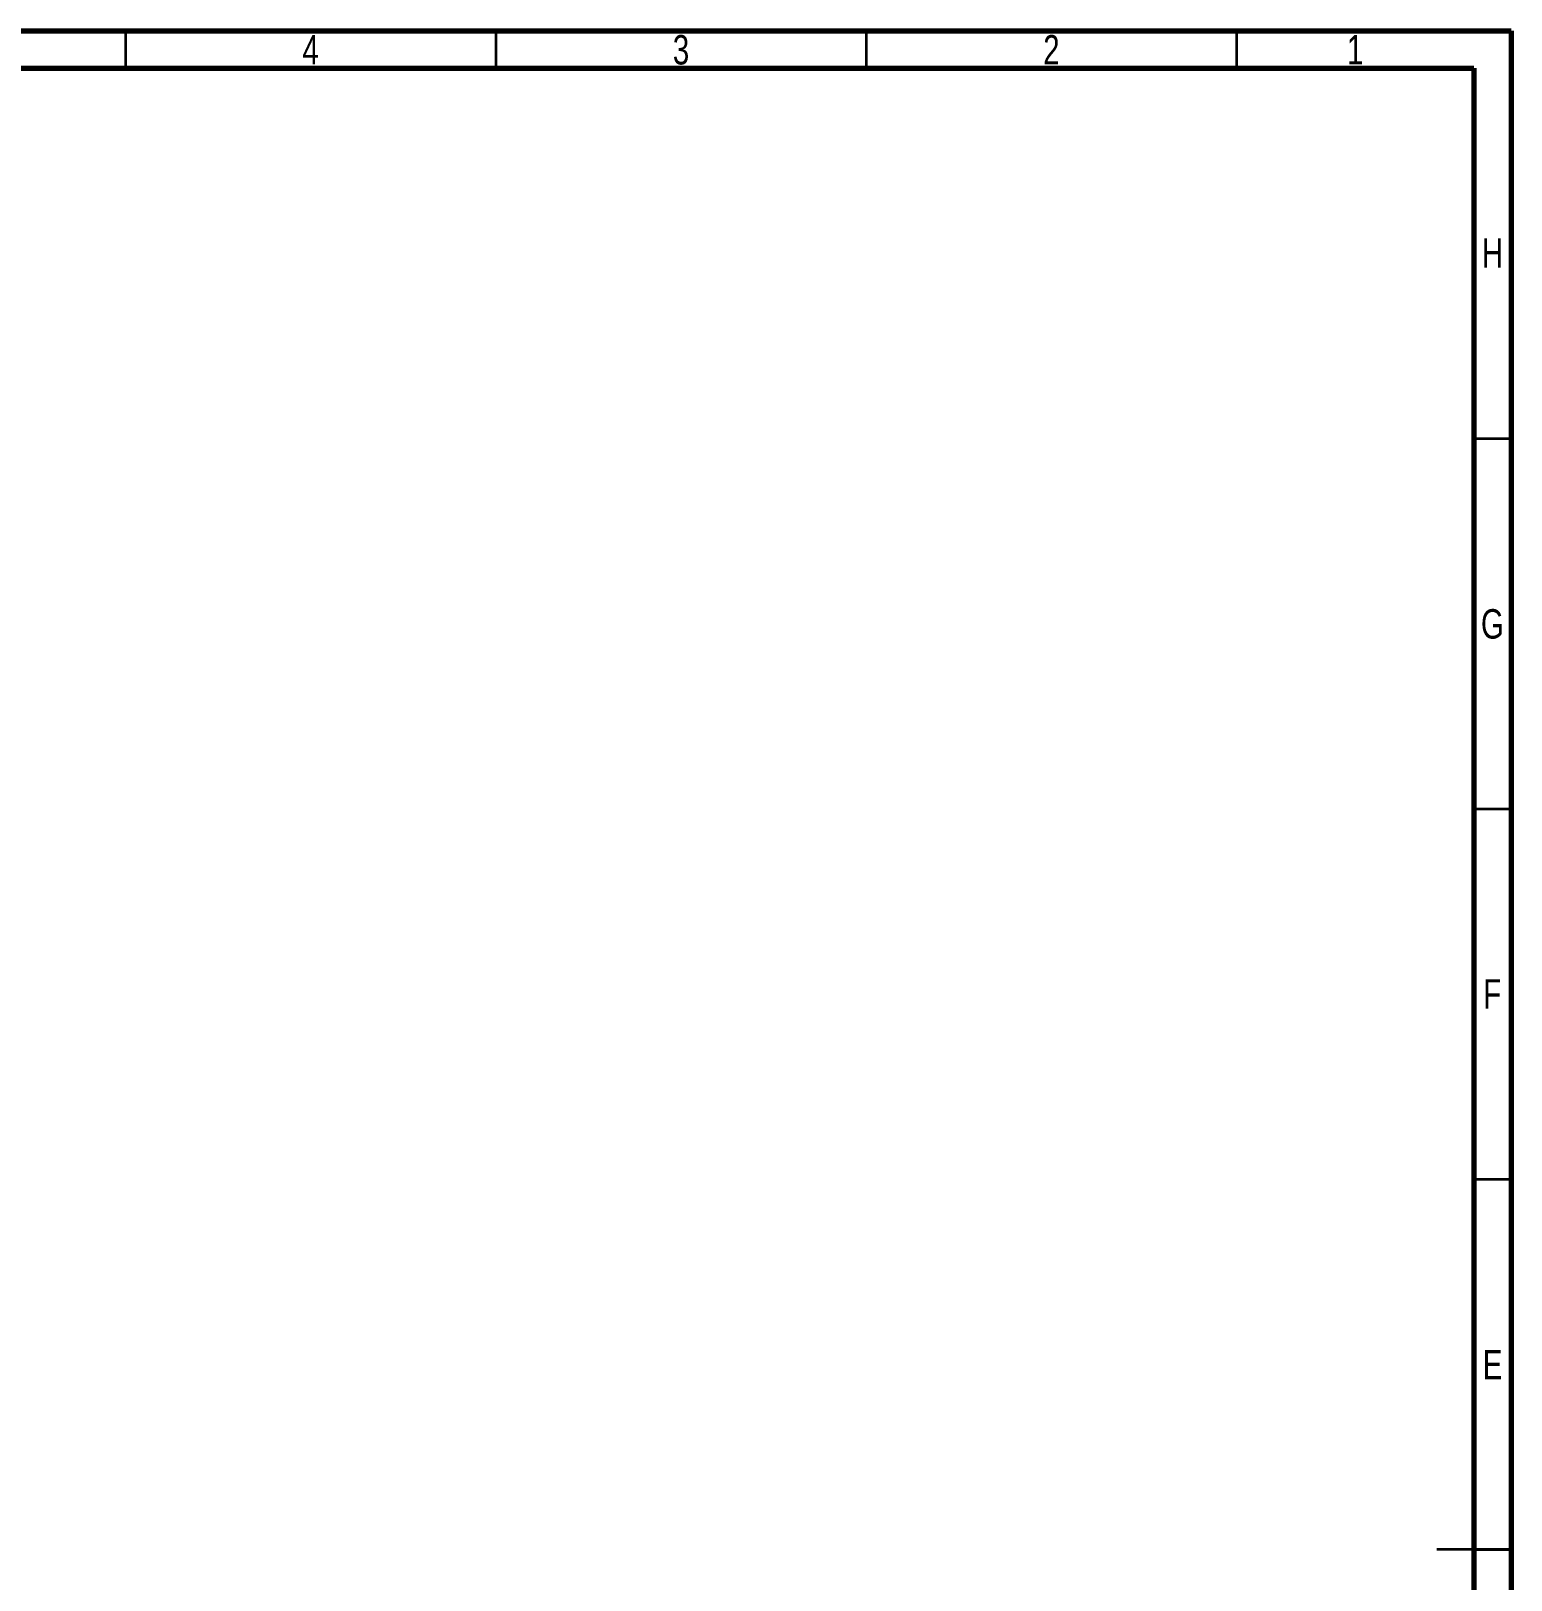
# Model space of a CAD drawing. Header units: millimetres. Extents: x 15 to 589, y 5 to 415.
# Drawn here: x 389.2 to 589, y 205.9 to 415 of the extents above; entities that cross this region are included whole.
import ezdxf

# ---------------------------------------------------------------- set-up
doc = ezdxf.new("R2010")
doc.units = ezdxf.units.MM
doc.styles.add('SLDTEXTSTYLE0', font='TXT', dxfattribs={"width": 0.75})

msp = doc.modelspace()

# ---------------------------------------------------------------- linework, layer by layer
at = {"color": 7, "linetype": 'Continuous', "lineweight": 70}
for p, q in [((15, 415), (589, 415)), ((589, 415), (589, 5)), ((20, 410), (584, 410)), ((584, 410), (584, 10))]:
    msp.add_line(p, q, dxfattribs=at)
at = {"color": 7, "linetype": 'Continuous', "lineweight": 35}
for p, q in [((402, 410), (402, 415)), ((452, 410), (452, 415)), ((502, 410), (502, 415)), ((552, 410), (552, 415)), ((584, 360), (589, 360)), ((584, 310), (589, 310)), ((584, 260), (589, 260)), ((589, 210), (579, 210)), ((584, 210), (589, 210))]:
    msp.add_line(p, q, dxfattribs=at)

# ---------------------------------------------------------------- texts
at = {"color": 7, "linetype": 'Continuous', "lineweight": 0, "char_height": 3.97, "attachment_point": 2, "style": 'SLDTEXTSTYLE0'}
for s, insert in [('4', (426.96, 414.45)), ('3', (476.96, 414.45)), ('2', (526.96, 414.45)), ('1', (567.96, 414.45)), ('H', (586.49, 387)), ('G', (586.49, 336.95)), ('F', (586.46, 287)), ('E', (586.51, 236.95))]:
    msp.add_mtext(s, dxfattribs=dict(at, insert=insert))

doc.saveas('drawing.dxf')
